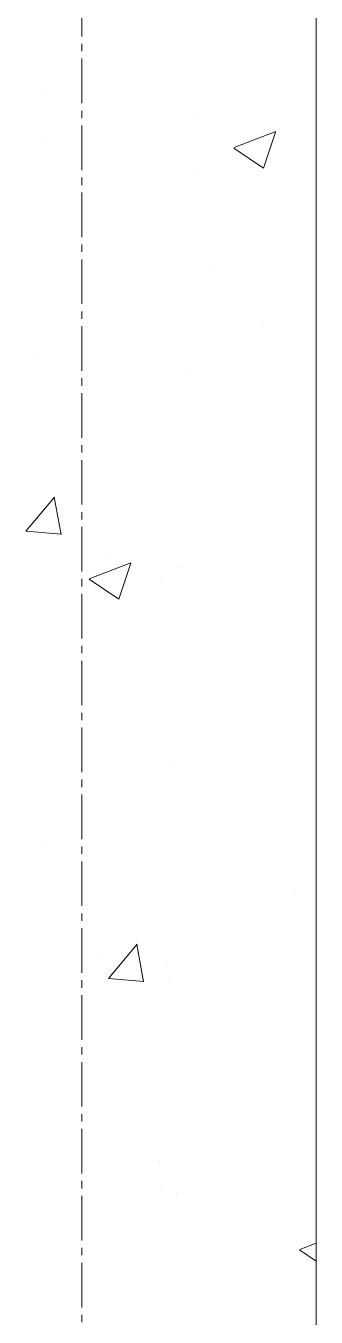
# Model space of a CAD drawing. Header units: millimetres. Extents: x 470010 to 1231400, y -134005 to 421770.
# Drawn here: x 806499 to 806623, y 176161 to 176713 of the extents above; entities that cross this region are included whole.
import ezdxf
from ezdxf.enums import TextEntityAlignment as Align

# ---------------------------------------------------------------- set-up
doc = ezdxf.new("R2010")
doc.units = ezdxf.units.MM
doc.linetypes.add('CENTER2', pattern=[28.575, 19.05, -3.175, 3.175, -3.175])
doc.layers.get('Defpoints').update_dxf_attribs({"color": 140})
doc.layers.add('АР_Стены ПЕНОблок', color=52, linetype='Continuous', lineweight=20)
doc.layers.add('АР_Штриховка', color=8, linetype='Continuous', lineweight=0)
doc.layers.add('РД_Оси_100', color=7, linetype='Continuous', lineweight=0, true_color=0x525252)
doc.styles.add('style1', font='ARIALN.TTF')

# ---------------------------------------------------------------- blocks, each defined once
blk = doc.blocks.new('СОШ_2200_АР_ОСИ_М100_28.05.24')
at = {"layer": 'РД_Оси_100', "color": 251, "linetype": 'CENTER2', "true_color": 0x636466}
blk.add_line((0, -6155), (0, 139938.679), dxfattribs=at)
blk = doc.blocks.new('A$C9108343f')
at = {"layer": 'АР_Стены ПЕНОблок', "color": 18, "linetype": 'Continuous', "lineweight": 20, "true_color": 0x000000}
blk.add_line((140904.09, 237679.49), (140904.09, 313879.49), dxfattribs=at)
at = {"layer": 'АР_Штриховка', "color": 18, "linetype": 'Continuous', "lineweight": 0, "true_color": 0x000000}
for p, q in [((140787.7, 277050.64), (140787.7, 277050.64)), ((140851.96, 277040.05), (140851.96, 277040.05)), ((140869.06, 277027.34), (140886.84, 277034.17)), ((140881.61, 277018.61), (140886.76, 277033.96)), ((140788.37, 277031.67), (140788.37, 277031.67)), ((140868.97, 277027.14), (140881.6, 277018.61)), ((140852.49, 277017.3), (140852.49, 277017.3)), ((140859.36, 276974.69), (140859.36, 276974.69)), ((140881.34, 276952.53), (140881.34, 276952.53)), ((140785.14, 276939.87), (140785.14, 276939.87)), ((140849.4, 276932.75), (140849.4, 276932.75)), ((140780.17, 276863.49), (140792.41, 276878.08)), ((140795.19, 276862.12), (140792.25, 276878.04)), ((140780.17, 276863.48), (140795.35, 276862.15)), ((140807.26, 276843.15), (140825.04, 276849.98)), ((140814.52, 276852.35), (140814.52, 276852.35)), ((140819.81, 276834.42), (140824.96, 276849.77)), ((140808.82, 276845.58), (140808.82, 276845.58)), ((140846.31, 276848.19), (140846.31, 276848.19)), ((140807.16, 276842.95), (140819.8, 276834.43)), ((140838.07, 276843.31), (140838.07, 276843.31)), ((140843.23, 276763.64), (140843.23, 276763.64)), ((140786.95, 276729), (140786.95, 276729)), ((140894.95, 276710.06), (140894.95, 276710.06)), ((140815.41, 276672.43), (140827.66, 276687.02)), ((140830.43, 276671.06), (140827.49, 276686.98)), ((140812.92, 276681.67), (140812.92, 276681.67)), ((140840.14, 276679.08), (140840.14, 276679.08)), ((140815.41, 276672.42), (140830.59, 276671.09)), ((140841.29, 276673.11), (140841.29, 276673.11)), ((140837.05, 276594.53), (140837.05, 276594.53)), ((140838.06, 276581.3), (140838.06, 276581.3)), ((140844.42, 276580.94), (140844.42, 276580.94)), ((140897.07, 276556.7), (140904.09, 276559.39)), ((140896.98, 276556.5), (140904.09, 276551.69))]:
    blk.add_line(p, q, dxfattribs=at)
at = {"layer": 'РД_Оси_100'}
blk.add_blockref('СОШ_2200_АР_ОСИ_М100_28.05.24', (140804.09, 223079.49), dxfattribs=at)
at = {"layer": 'Defpoints', "color": 18, "true_color": 0x000000, "style": 'style1'}
for p in [(143949.34, 316089.12), (143974.98, 281639.5), (143890.4, 273244.71), (143839.99, 264276.81), (143967.75, 254892.38), (12251.96, 104178.14), (12382.58, 96023.14)]:
    blk.add_attdef('АР-ПОМЕЩЕНИЕ:НАИМЕНОВАНИЕ', text='', height=100, dxfattribs=at).set_placement(p, align=Align.MIDDLE)
at = {"layer": 'Defpoints', "color": 18, "true_color": 0x000000, "style": 'style1', "flags": 8}
for p in [(143951.3, 279099.09), (143848.34, 269251.11), (143875.33, 260094.25), (144049.74, 250824.7), (163419.28, 238153.36), (155897.46, 237965.97), (183037.2, 237965.97), (143342.94, 237876.19)]:
    blk.add_attdef('АР-ПОМЕЩЕНИЕ:НАИМЕНОВАНИЕ', text='', height=100, dxfattribs=at).set_placement(p, align=Align.MIDDLE)

msp = doc.modelspace()

# ---------------------------------------------------------------- linework, layer by layer
at = {"layer": 'АР_Стены ПЕНОблок', "color": 18, "linetype": 'Continuous', "lineweight": 20, "true_color": 0x000000}
msp.add_line((806622.706, 137313.251), (806622.706, 213513.251), dxfattribs=at)
at = {"layer": 'АР_Штриховка', "color": 18, "linetype": 'Continuous', "lineweight": 0, "true_color": 0x000000}
for p, q in [((806587.669, 176661.097), (806605.454, 176667.923)), ((806600.221, 176652.37), (806605.371, 176667.719)), ((806587.578, 176660.894), (806600.212, 176652.372)), ((806498.779, 176497.246), (806511.024, 176511.839)), ((806513.801, 176495.878), (806510.864, 176511.799)), ((806498.778, 176497.236), (806513.96, 176495.908)), ((806525.867, 176476.908), (806543.652, 176483.735)), ((806538.419, 176468.182), (806543.569, 176483.531)), ((806525.776, 176476.706), (806538.41, 176468.184)), ((806534.023, 176306.189), (806546.268, 176320.782)), ((806549.044, 176304.821), (806546.107, 176320.742)), ((806534.022, 176306.179), (806549.204, 176304.851)), ((806615.588, 176190.253), (806622.706, 176185.452)), ((806615.68, 176190.455), (806622.706, 176193.152))]:
    msp.add_line(p, q, dxfattribs=at)

# ---------------------------------------------------------------- block references
msp.add_blockref('A$C9108343f', (665718.612, -100366.242))
at = {"layer": 'РД_Оси_100'}
msp.add_blockref('СОШ_2200_АР_ОСИ_М100_28.05.24', (806522.706, 122713.251), dxfattribs=at)

doc.saveas('drawing.dxf')
